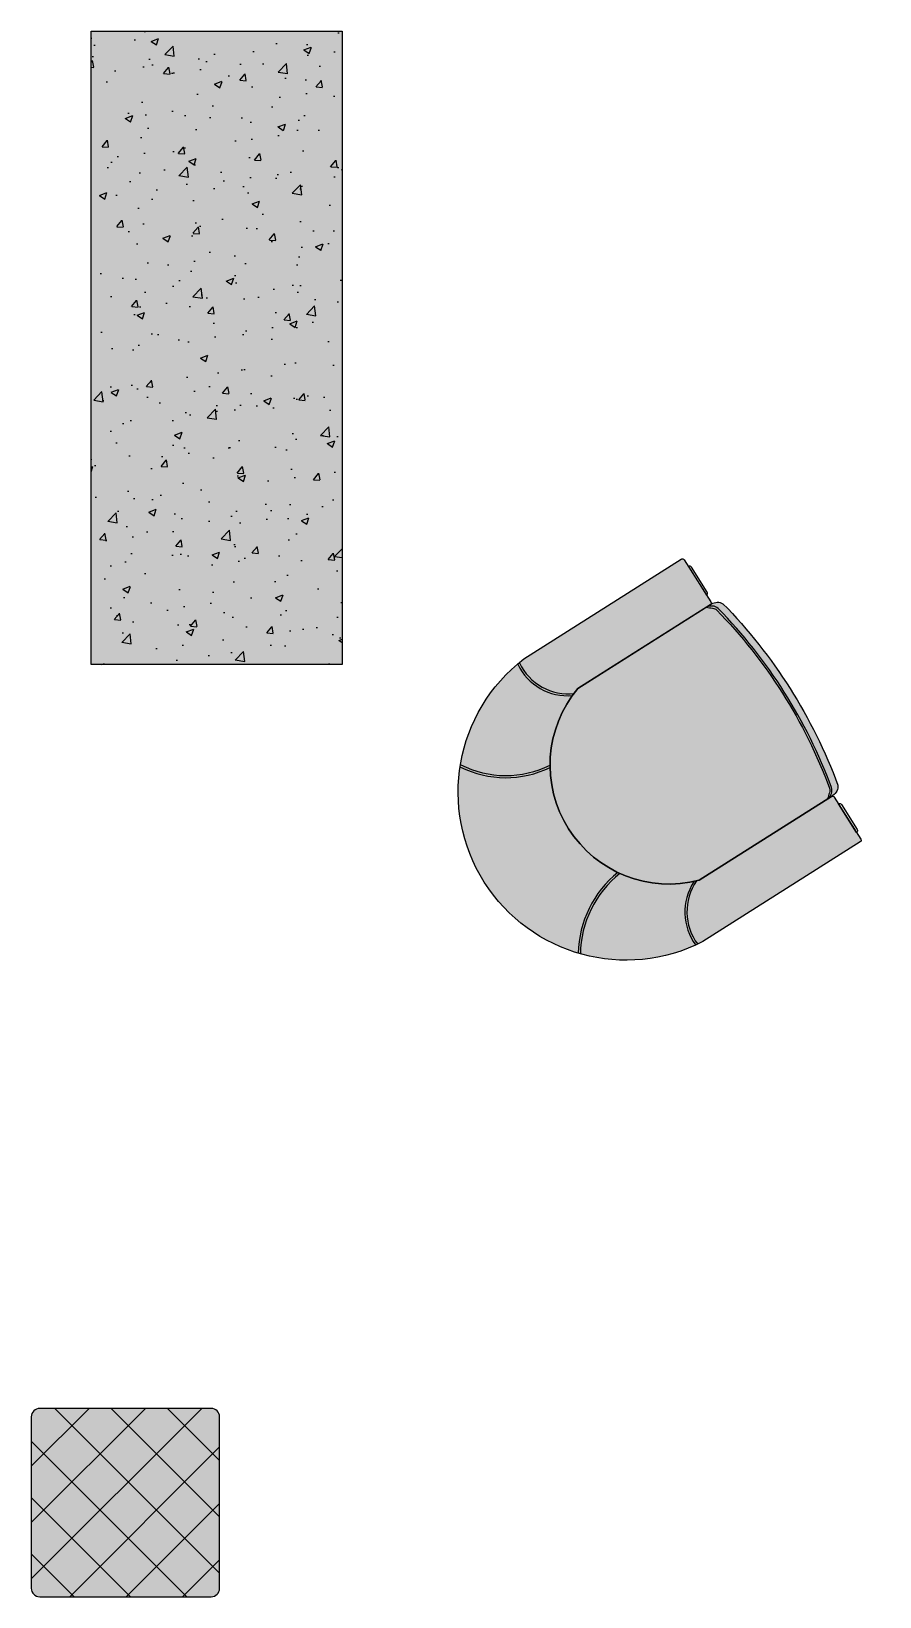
# Model space of a CAD drawing. Header units: millimetres. Extents: x -4763 to 645, y -25 to 217.
# Drawn here: x -36.373 to -34.344, y 28.451 to 32.194 of the extents above; entities that cross this region are included whole.
import ezdxf

# ---------------------------------------------------------------- set-up
doc = ezdxf.new("R2010")
doc.units = ezdxf.units.MM
doc.header["$LTSCALE"] = 0.5
doc.layers.add('AI-Hatch mob', color=254, linetype='Continuous')
doc.layers.add('AI-Mob', color=2, linetype='Continuous')

# ---------------------------------------------------------------- blocks, each defined once
blk = doc.blocks.new('*U31')
at = {"layer": 'AI-Hatch mob'}
blk.add_hatch(color=252, dxfattribs=at).paths.add_polyline_path([(-1.110223024625157e-16, 1.513790460942538), (1.110223024625157e-16, 0), (0.6000000000000223, 0), (0.6000000000000223, 1.513790460942538)])
h = blk.add_hatch(dxfattribs=at)
h.set_pattern_fill('AR-CONC', color=254, scale=0.001, style=0)
h.set_pattern_definition([(49.99999999999999, (92.78300886558395, 20.63271171198468), (0.182184668996004, -0.01593908553890309), [0.01905, -0.20955]), (355, (92.78300886558395, 20.63271171198468), (-0.03524282597566699, 0.19105664288218), [0.01524, -0.16764]), (100.451, (92.79819086558395, 20.63138346198468), (0.1469425016659592, 0.1751166878202919), [0.01619, -0.17809]), (46.18420000000002, (92.78300886558395, 20.68351171198468), (0.2710790408921299, -0.04204232793272715), [0.02857499999999998, -0.3143249999999997]), (96.6356, (92.80559876558395, 20.68000821198468), (0.2374042344662372, 0.2474255558900492), [0.024285, -0.267135]), (351.1840000000001, (92.78300886558395, 20.68351171198468), (0.2374046058139339, 0.2474251178605977), [0.02286, -0.25146]), (21, (92.80840886558396, 20.67081171198468), (0.1516148798353833, -0.1022655185167625), [0.01905, -0.20955]), (326.0000000000001, (92.80840886558396, 20.67081171198468), (0.06180202834764707, 0.1841879661223193), [0.01524, -0.16764]), (71.4514, (92.82104336558395, 20.66228961198468), (0.2134164907701245, 0.08192285771605745), [0.01619, -0.17809]), (37.50000000000001, (92.78300886558395, 20.63271171198468), (0.003088603250591816, 0.0845550388731531), [0, -0.165608, 0, -0.17018, 0, -0.168275]), (7.499999999999999, (92.78300886558395, 20.63271171198468), (0.06681966251030574, 0.1001805748181195), [0, -0.09702799999999999, 0, -0.161798, 0, -0.06413500000000001]), (327.5, (92.72636686558396, 20.63271171198468), (0.1355905951668714, -0.005728743992673458), [0, -0.0635, 0, -0.19812, 0, -0.26289]), (317.5, (92.70096686558395, 20.63271171198468), (0.148129181386018, 0.02542649103333302), [0, -0.08255, 0, -0.131572, 0, -0.18669])])
h.paths.add_polyline_path([(0, 1.513790460942538), (0, 0), (0.6000000000000223, 0), (0.6000000000000223, 1.513790460942538)])
blk.add_lwpolyline([(0, 1.513790460942538), (0.6000000000000225, 1.513790460942538), (0.6000000000000225, 0), (0, 0)], close=True)
blk = doc.blocks.new('POLTRONA 860X800MM')
at = {"layer": 'AI-Hatch mob', "ltscale": 3}
h = blk.add_hatch(color=31, dxfattribs=at)
edge = h.paths.add_edge_path()
edge.add_arc((0, 0.3424042951841278), 0.2844609318708036, 17.69360274602333, 162.3063972539767)
edge.add_line((-0.2710046274068034, 0.4288595650345286), (-0.2710046274059863, 0.05462939564722546))
edge.add_arc((-0.2761245610732495, 0.05462939564717217), 0.005119933667263155, -89.9999999994036, 5.962874638498761e-10, ccw=False)
edge.add_line((-0.2761245610731962, 0.04950946197990902), (-0.3948800663327319, 0.04950946197990902))
edge.add_arc((-0.3948800663326786, 0.05462939564717217), 0.005119933667263155, 179.9999999994036, 269.9999999994036, ccw=False)
edge.add_line((-0.3999999999999417, 0.05462939564722546), (-0.4000000000000554, 0.5000636246943913))
edge.add_arc((0, 0.4637005647768241), 0.4016494393455727, 5.194347014707887, 174.805652985292, ccw=False)
edge.add_line((0.4000000000000554, 0.5000636246943913), (0.3999999999999417, 0.05462939564722546))
edge.add_arc((0.3948800663326821, 0.05462939564716862), 0.005119933667259602, -89.99999999936392, 6.360778570524417e-10, ccw=False)
edge.add_line((0.394880066332739, 0.04950946197990902), (0.2761245610731962, 0.04950946197990902))
edge.add_arc((0.2761245610732495, 0.05462939564717217), 0.005119933667263155, 179.9999999994036, 269.9999999994036, ccw=False)
edge.add_line((0.2710046274059863, 0.05462939564722546), (0.2710046274068034, 0.4288595650345286))
h = blk.add_hatch(color=254, dxfattribs=at)
edge = h.paths.add_edge_path()
edge.add_arc((0.2448020551980305, 0.05048118432423492), 0.02620257220795577, 296.98638327960407, 359.99999999987295, ccw=False)
edge.add_arc((0, 1.22784490842058), 1.227844908420577, 257.93277767286133, 282.06722232713867, ccw=False)
edge.add_arc((-0.2448020551980413, 0.05048118432422831), 0.02620257220794498, 180.0000000000038, 243.01361672041048, ccw=False)
edge.add_line((-0.2710046274059863, 0.05048118432422655), (-0.2710046274059863, 0.05462939564722546))
edge.add_line((-0.2710046274059863, 0.05462939564722546), (-0.2710046274068034, 0.4288595650345215))
edge.add_arc((4.440892098500626e-16, 0.3424042951841257), 0.2844609318708025, 90.00000000000011, 162.3063972539777, ccw=False)
edge.add_arc((-9.492406860545088e-15, 0.3424042951841102), 0.284460931870818, 17.6936027460261, 89.99999999999812, ccw=False)
edge.add_line((0.2710046274068034, 0.4288595650345286), (0.2710046274059863, 0.05048118432417681))
for points in [[(0.2710046274068034, 0.4288595650345286, 0.7306357235117528), (-0.2710046274068034, 0.4288595650345286), (-0.2710046274059863, 0.05462939564722546, -0.414213562373095), (-0.2761245610731962, 0.04950946197990902), (-0.3948800663327319, 0.04950946197990902, -0.414213562373095), (-0.3999999999999417, 0.05462939564722546), (-0.4000000000000554, 0.5000636246943913, -0.9132159485698874), (0.4000000000000554, 0.5000636246943913, -0.4007362531239927), (0.4000000000000554, 0.5000636246943913), (0.3999999999999417, 0.05462939564722546, -0.414213562373095), (0.394880066332739, 0.04950946197990902), (0.2761245610731962, 0.04950946197990902, -0.414213562373095), (0.2710046274059863, 0.05462939564722546), (0.2710046274068034, 0.4288595650345286, 0.3381644088674349)], [(-0.3708679814167866, 0.04438952831270626, -0.414213562373095), (-0.3759879150841101, 0.04950946197990902), (-0.3759879150839964, 0.04950946197990902), (-0.2950167123219316, 0.04950946197990902, -0.414213562373095), (-0.3001366459891415, 0.04438952831270626)], [(0.3708679814167866, 0.04438952831270626, 0.414213562373095), (0.3759879150841101, 0.04950946197990902), (0.3759879150839964, 0.04950946197990902), (0.2950167123219316, 0.04950946197990902, 0.414213562373095), (0.3001366459891415, 0.04438952831270626)]]:
    blk.add_lwpolyline(points, format="xyb", close=True)
for points in [[(0.2710046274059863, 0.05048118432417681, -0.2820933093558862), (0.2566922252246968, 0.02713169509962654, -0.06058265654122173), (0.2566922252246968, 0.02713169509962654, -0.1056973777677685), (-0.2566922252246968, 0.02713169509962654, -0.2820933093565346), (-0.2710046274059863, 0.05048118432422655), (-0.2710046274059863, 0.05462939564722546), (-0.2710046274068034, 0.4288595650345215, -0.3263983910349464), (0, 0.6268652270549282, -0.3263983910349194), (0.2710046274068034, 0.4288595650345286), (0.2710046274059863, 0.05048118432417681)], [(0.2710046274061995, 0.06533961054104509, -0.003012999250897739), (0.2609867339793439, 0.05395427975204825, -0.1820429412374279), (0.2520334862093279, 0.04786843409522135, -0.1051618752329259), (-0.2520334862093208, 0.04786843409522135, -0.06062740820093564), (-0.2520334862093208, 0.04786843409522135, -0.1820429412374279), (-0.2609867339793439, 0.05395427975204825, -0.003012999250897739), (-0.2710046274061995, 0.06533961054104509)], [(-0.271004627406974, 0.0631505753625845, 0.08317083563160124), (-0.2651725202298607, 0.05100590490711454, 0.1820429412374279), (-0.253234856535812, 0.04289144403141165, 0.1052328828121617), (0.253234856535812, 0.04289144403141165, 0.06062312479981301), (0.253234856535812, 0.04289144403141165, 0.1820429412374279), (0.2651725202298607, 0.05100590490711454, 0.08317083563160124), (0.271004627406974, 0.0631505753625845)]]:
    blk.add_lwpolyline(points, format="xyb")
at = {"layer": 'AI-Hatch mob', "color": 33, "true_color": 0xa79e70}
for centre, radius, start, end in [((-0.4033430566165705, 0.5545563978654542), 0.248381710364165, 5.900853435569036, 57.02756302996863), ((-0.4031779487832097, 0.5550580581521984), 0.253085147787268, 6.355062445487439, 56.6518276251902), ((0.3890246928442309, 0.5584600451841055), 0.2433166129646379, 121.2512332949611, 173.551009498824), ((0.3893773692450111, 0.5579663499402585), 0.2387666889241635, 120.8587543036153, 174.0052290505519), ((-0.3888247360616077, 0.3845264325286024), 0.1295589828548841, 22.92477193127359, 94.3899189277366), ((-0.3887221052356296, 0.3857838923081118), 0.1334332161661959, 24.83317981571989, 94.04067475017051), ((0.3808670279302717, 0.3881530407314102), 0.1317079514081402, 83.02205732918702, 152.6957591960088), ((0.3811319265526336, 0.3870138914910939), 0.1277424896664249, 82.64500802263424, 154.6337456472667)]:
    blk.add_arc(centre, radius, start, end, dxfattribs=at)
blk = doc.blocks.new('PUFF XADREZ 450X450MM')
at = {"layer": 'AI-Hatch mob'}
h = blk.add_hatch(color=254, dxfattribs=at)
edge = h.paths.add_edge_path()
edge.add_line((0.0200000000000031, -0.2250000000000014), (0.4299999999999998, -0.2250000000000014))
edge.add_arc((0.4299999999999998, -0.2049999999999983), 0.02000000000000307, 270, 360.0000000000001)
edge.add_line((0.4500000000000029, -0.2049999999999983), (0.4500000000000029, 0.2049999999999983))
edge.add_arc((0.4299999999999999, 0.2049999999999984), 0.02000000000000302, 359.9999999999999, 450.0000000000001)
edge.add_line((0.4299999999999998, 0.2250000000000014), (0.01999999999999602, 0.2250000000000014))
edge.add_arc((0.01999999999999953, 0.2050000000000019), 0.01999999999999952, 90.00000000001008, 180.0000000000102)
edge.add_line((0, 0.2049999999999983), (0, -0.2049999999999983))
edge.add_arc((0.0200000000000031, -0.2049999999999983), 0.0200000000000031, 179.9999999999999, 270)
h = blk.add_hatch(dxfattribs=at)
h.set_pattern_fill('ANSI37', color=33, scale=0.03, style=0)
h.set_pattern_definition([(45, (9.995330290842254, 5.624009432603563), (-0.0673519209080187, 0.0673519209080187), []), (135, (9.995330290842254, 5.624009432603563), (-0.0673519209080187, -0.0673519209080187), [])])
edge = h.paths.add_edge_path()
edge.add_line((0.0200000000000031, -0.2250000000000014), (0.4299999999999998, -0.2250000000000014))
edge.add_arc((0.4299999999999998, -0.2049999999999983), 0.02000000000000307, 270, 360.0000000000001)
edge.add_line((0.4500000000000029, -0.2049999999999983), (0.4500000000000029, 0.2049999999999983))
edge.add_arc((0.4299999999999999, 0.2049999999999984), 0.02000000000000302, 359.9999999999999, 450.0000000000001)
edge.add_line((0.4299999999999998, 0.2250000000000014), (0.01999999999999602, 0.2250000000000014))
edge.add_arc((0.01999999999999953, 0.2050000000000019), 0.01999999999999952, 90.00000000001008, 180.0000000000102)
edge.add_line((0, 0.2049999999999983), (0, -0.2049999999999983))
edge.add_arc((0.0200000000000031, -0.2049999999999983), 0.0200000000000031, 179.9999999999999, 270)
blk.add_lwpolyline([(0.0200000000000031, -0.2250000000000014), (0.4299999999999998, -0.2250000000000014, 0.4142135623730951), (0.4500000000000029, -0.2049999999999983), (0.4500000000000029, 0.2049999999999983, 0.4142135623730956), (0.4299999999999998, 0.2250000000000014), (0.019999999999996, 0.2250000000000014, 0.4142135623730958), (0, 0.2049999999999983), (0, -0.2049999999999983, 0.4142135623730951)], format="xyb", close=True)

msp = doc.modelspace()

# ---------------------------------------------------------------- block references
msp.add_blockref('*U31', (-36.22984435632901, 30.67985749785625))
at = {"layer": 'AI-Mob', "rotation": 122.344419420195}
msp.add_blockref('POLTRONA 860X800MM', (-34.55879663407126, 30.62269853371049), dxfattribs=at)
at = {"layer": 'AI-Mob'}
msp.add_blockref('PUFF XADREZ 450X450MM', (-36.37267129743024, 28.6761990763004), dxfattribs=at)

doc.saveas('drawing.dxf')
